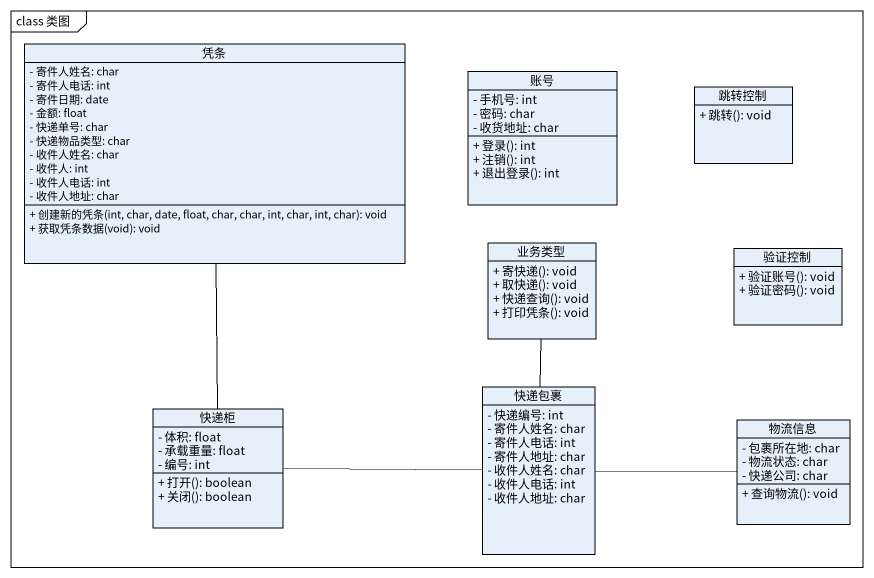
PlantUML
@startuml
mainframe class 类图
hide circle
hide empty members
skinparam classAttributeIconSize 0
class 凭条 {
  - 寄件人姓名: char
  - 寄件人电话: int
  - 寄件日期: date
  - 金额: float
  - 快递单号: char
  - 快递物品类型: char
  - 收件人姓名: char
  - 收件人: int
  - 收件人电话: int
  - 收件人地址: char
  + 创建新的凭条(int, char, date, float, char, char, int, char, int, char): void
  + 获取凭条数据(void): void
}
class 账号 {
  - 手机号: int
  - 密码: char
  - 收货地址: char
  + 登录(): int
  + 注销(): int
  + 退出登录(): int
}
class 跳转控制 {
  + 跳转(): void
}
class 业务类型 {
  + 寄快递(): void
  + 取快递(): void
  + 快递查询(): void
  + 打印凭条(): void
}
class 验证控制 {
  + 验证账号(): void
  + 验证密码(): void
}
class 快递包裹 {
  - 快递编号: int
  - 寄件人姓名: char
  - 寄件人电话: int
  - 寄件人地址: char
  - 收件人姓名: char
  - 收件人电话: int
  - 收件人地址: char
}
class 快递柜 {
  - 体积: float
  - 承载重量: float
  - 编号: int
  + 打开(): boolean
  + 关闭(): boolean
}
class 物流信息 {
  - 包裹所在地: char
  - 物流状态: char
  - 快递公司: char
  + 查询物流(): void
}
凭条 -- 快递柜
快递包裹 -up- 业务类型
快递包裹 -left- 快递柜
快递包裹 -right- 物流信息
@enduml
